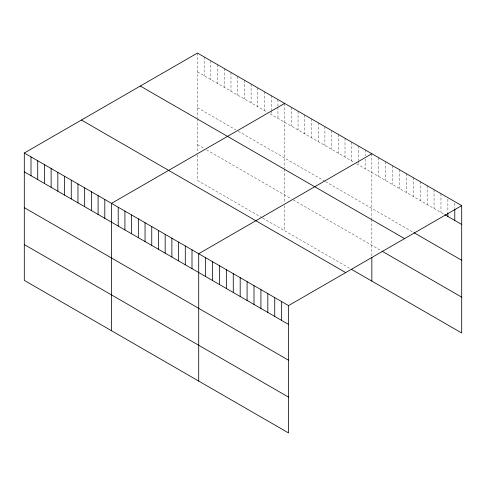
<?xml version="1.0" encoding="UTF-8"?>
<svg xmlns="http://www.w3.org/2000/svg" width="486" height="486" viewBox="0 0 486 486"><rect width="100%" height="100%" fill="white"/><g stroke="black" fill="none" stroke-linecap="round" stroke-linejoin="round"><path stroke-width="0.36" stroke-dasharray="2.43 1.82" d="M197.444 71.873L267.573 112.363M270.009 113.773L354.166 162.36M356.609 163.77L444.107 214.29M197.444 107.692L235.862 129.877M238.298 131.281L324.897 181.278M325.505 181.63L413.319 232.332M197.444 144.597L204.15 148.467M206.586 149.876L291.357 198.817M293.186 199.874L381.279 250.733M262.082 217.734L197.444 180.415L197.444 153.193M262.695 218.086L350.509 268.788M454.787 203.142L454.787 208.409M447.879 199.151L447.879 212.698M440.966 193.653L440.966 212.473M434.053 189.662L434.053 208.482M427.145 185.67L427.145 204.491M420.232 181.679L420.232 200.505M413.319 177.694L413.319 196.514M406.411 173.702L406.411 192.523M399.498 169.711L399.498 188.532M392.585 165.72L392.585 184.54M385.677 161.729L385.677 180.549M378.764 157.737L378.764 176.564M371.851 153.752L371.851 218.724M371.851 219.459L371.851 256.037M365.144 149.876L365.144 155.903M365.144 158.91L365.144 168.697M358.437 146.007L358.437 160.307M358.437 161.06L358.437 164.827M351.73 142.131L351.73 160.951M345.017 138.261L345.017 157.081M338.311 134.385L338.311 153.205M331.604 130.515L331.604 149.336M324.897 126.639L324.897 145.46M318.184 122.77L318.184 141.59M311.477 118.894L311.477 137.714M304.771 115.024L304.771 133.844M298.064 111.148L298.064 129.969M291.357 107.272L291.357 126.099M284.644 103.403L284.644 168.375M284.644 169.11L284.644 202.109M284.644 205.687L284.644 230.765M277.937 99.527L277.937 106.306M277.937 107.06L277.937 118.353M271.231 95.657L271.231 109.964M271.231 110.711L271.231 114.477M264.524 91.781L264.524 110.608M257.811 87.911L257.811 106.732M251.104 84.035L251.104 102.862M244.397 80.166L244.397 98.986M237.69 76.29L237.69 95.116M230.984 72.42L230.984 91.24M224.271 68.544L224.271 87.371M217.564 64.674L217.564 83.495M210.857 60.799L210.857 79.619M204.15 56.929L204.15 75.749M197.444 53.053L197.444 118.025M197.444 118.766L197.444 151.76"/><path stroke-width="0.73" d="M24.3 153.017L288.556 305.585L288.556 432.947L24.3 280.379L24.3 153.017L197.444 53.053L461.7 205.621L461.7 332.983L351.73 269.493M284.644 103.403L111.507 203.367L111.507 330.723M371.851 153.752L198.713 253.71L198.713 381.073M288.556 305.585L461.7 205.621M444.739 214.648L461.7 224.447M413.951 232.691L461.7 260.265M140.302 86.04L404.565 238.614M381.905 251.098L461.7 297.165M81.435 120.03L345.698 272.597M24.3 171.837L288.556 324.405M24.3 207.656L288.556 360.223M24.3 244.561L288.556 397.129M454.787 209.162L454.787 220.456M447.879 213.451L447.879 216.464M371.851 257.471L371.851 281.108M281.649 301.593L281.649 320.414M274.736 297.602L274.736 316.429M267.822 293.617L267.822 312.437M260.915 289.626L260.915 308.446M254.002 285.634L254.002 304.455M247.088 281.643L247.088 300.463M240.181 277.652L240.181 296.472M233.268 273.661L233.268 292.487M226.355 269.675L226.355 288.496M219.447 265.684L219.447 284.504M212.534 261.693L212.534 280.513M205.621 257.702L205.621 276.522M192 249.84L192 268.661M185.294 245.965L185.294 264.785M178.587 242.095L178.587 260.915M171.88 238.219L171.88 257.039M165.173 234.349L165.173 253.17M158.46 230.473L158.46 249.294M151.754 226.604L151.754 245.424M145.047 222.728L145.047 241.548M138.34 218.858L138.34 237.678M131.627 214.982L131.627 233.802M124.92 211.112L124.92 229.933M118.213 207.236L118.213 226.057M104.8 199.491L104.8 218.311M98.087 195.621L98.087 214.441M91.38 191.745L91.38 210.566M84.673 187.875L84.673 206.696M77.967 184L77.967 202.82M71.26 180.13L71.26 198.95M64.547 176.254L64.547 195.074M57.84 172.378L57.84 191.205M51.133 168.508L51.133 187.329M44.426 164.633L44.426 183.459M37.714 160.763L37.714 179.583M31.007 156.887L31.007 175.713"/></g></svg>
